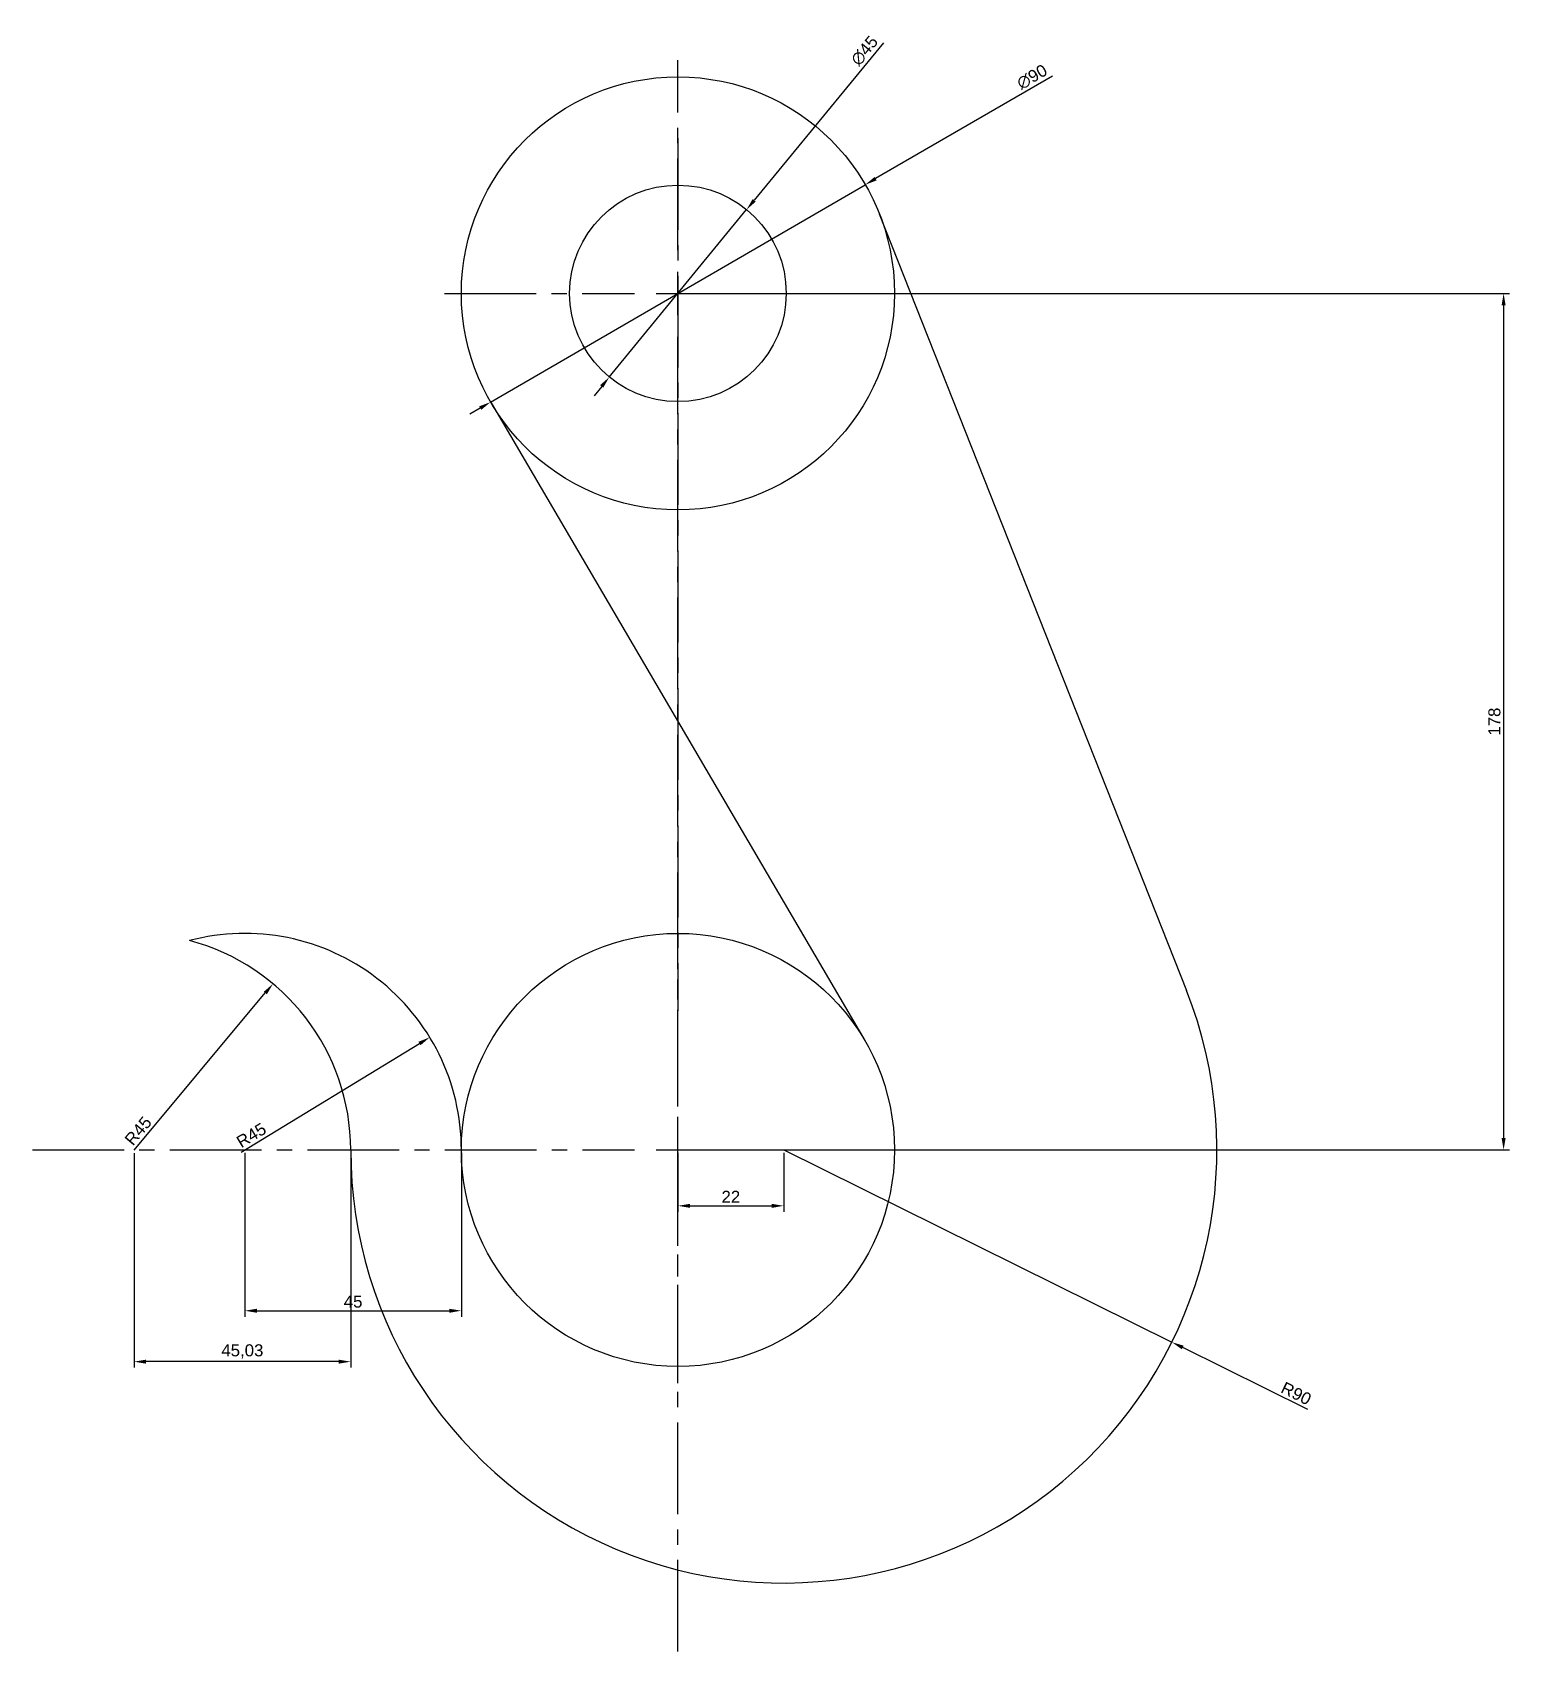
# Model space of a CAD drawing. Header units: millimetres. Extents: x 2991 to 3298, y 1123 to 1460.
import ezdxf

# ---------------------------------------------------------------- set-up
doc = ezdxf.new("R2010")
doc.units = ezdxf.units.MM
doc.linetypes.add('CENTER2', pattern=[28.575, 19.05, -3.175, 3.175, -3.175])
doc.styles.get("Standard").update_dxf_attribs({"font": 'arial.ttf'})
doc.dimstyles.new('ISO-25', dxfattribs={"dimtxt": 2.5, "dimasz": 2.5, "dimexe": 1.25, "dimexo": 0.625, "dimtad": 1, "dimtxsty": 'Standard', "dimcen": 2.5, "dimadec": 0, "dimazin": 0, "dimtfac": 1, "dimtmove": 0, "dimatfit": 3, "dimfxl": 1, "dimarcsym": 0})

# ---------------------------------------------------------------- blocks, each defined once
blk = doc.blocks.new('*U2')
at = {"color": 0, "linetype": 'CENTER2', "transparency": 16777216}
for p, q in [((0, 9), (0, 48.5)), ((-48.5, 0), (-9, 0)), ((9, 0), (48.5, 0)), ((0, -282.26), (0, -9))]:
    blk.add_line(p, q, dxfattribs=at)
at = {"color": 0, "linetype": 'Continuous', "transparency": 16777216}
for p, q in [((0, -4.5), (0, 4.5)), ((-4.5, 0), (4.5, 0))]:
    blk.add_line(p, q, dxfattribs=at)
blk = doc.blocks.new('*U3')
at = {"color": 0, "linetype": 'CENTER2', "transparency": 16777216}
for p, q in [((0, 9), (0, 48.5)), ((-134.15, 0), (-9, 0)), ((9, 0), (150.14, 0)), ((0, -48.5), (0, -9))]:
    blk.add_line(p, q, dxfattribs=at)
at = {"color": 0, "linetype": 'Continuous', "transparency": 16777216}
for p, q in [((0, -4.5), (0, 4.5)), ((-4.5, 0), (4.5, 0))]:
    blk.add_line(p, q, dxfattribs=at)
blk = doc.blocks.new('*U4')
at = {"color": 0, "linetype": 'CENTER2', "transparency": 16777216}
blk.add_line((0, 90.69), (0, -90.69), dxfattribs=at)
blk = doc.blocks.new('*D5')
at = {"color": 0, "lineweight": -2, "transparency": 16777216}
for p, q in [((3202.9, 1450.91), (3166.14, 1429.58)), ((3086.13, 1383.16), (3163.97, 1428.32)), ((3083.97, 1381.9), (3081.8, 1380.65))]:
    blk.add_line(p, q, dxfattribs=at)
at = {"color": 0, "transparency": 16777216}
for points in [[(3165.93, 1429.94), (3166.35, 1429.22), (3163.97, 1428.32)], [(3083.76, 1382.26), (3084.18, 1381.54), (3086.13, 1383.16)]]:
    blk.add_solid(points, dxfattribs=at)
at = {"layer": 'Defpoints', "color": 0, "transparency": 16777216}
for p in [(3163.97, 1428.32), (3086.13, 1383.16)]:
    blk.add_point(p, dxfattribs=at)
at = {"color": 0, "transparency": 16777216, "insert": (3198.65, 1450.72), "char_height": 2.5, "attachment_point": 5, "rotation": 30.1227}
blk.add_mtext('∅90', dxfattribs=at)
blk = doc.blocks.new('*D6')
at = {"color": 0, "lineweight": -2, "transparency": 16777216}
for p, q in [((3167.74, 1457.83), (3140.9, 1425.08)), ((3110.79, 1388.34), (3139.31, 1423.14)), ((3109.21, 1386.4), (3107.62, 1384.47))]:
    blk.add_line(p, q, dxfattribs=at)
at = {"color": 0, "transparency": 16777216}
for points in [[(3140.58, 1425.34), (3141.22, 1424.81), (3139.31, 1423.14)], [(3108.88, 1386.67), (3109.53, 1386.14), (3110.79, 1388.34)]]:
    blk.add_solid(points, dxfattribs=at)
at = {"layer": 'Defpoints', "color": 0, "transparency": 16777216}
for p in [(3139.31, 1423.14), (3110.79, 1388.34)]:
    blk.add_point(p, dxfattribs=at)
at = {"color": 0, "transparency": 16777216, "insert": (3163.82, 1456.16), "char_height": 2.5, "attachment_point": 5, "rotation": 50.6646}
blk.add_mtext('∅45', dxfattribs=at)
blk = doc.blocks.new('*D7')
at = {"color": 0, "lineweight": -2, "transparency": 16777216}
for p, q in [((3125.68, 1405.74), (3297.88, 1405.74)), ((3296.63, 1403.24), (3296.63, 1230.24)), ((3125.68, 1227.74), (3297.88, 1227.74))]:
    blk.add_line(p, q, dxfattribs=at)
at = {"color": 0, "transparency": 16777216}
for points in [[(3296.21, 1403.24), (3297.05, 1403.24), (3296.63, 1405.74)], [(3296.21, 1230.24), (3297.05, 1230.24), (3296.63, 1227.74)]]:
    blk.add_solid(points, dxfattribs=at)
at = {"layer": 'Defpoints', "color": 0, "transparency": 16777216}
for p in [(3125.05, 1405.74), (3125.05, 1227.74), (3296.63, 1227.74)]:
    blk.add_point(p, dxfattribs=at)
at = {"color": 0, "transparency": 16777216, "insert": (3294.73, 1316.74), "char_height": 2.5, "attachment_point": 5, "rotation": 90}
blk.add_mtext('178', dxfattribs=at)
blk = doc.blocks.new('*D8')
at = {"color": 0, "lineweight": -2, "transparency": 16777216}
for p, q in [((3147.05, 1227.74), (3227.7, 1187.79)), ((3255.92, 1173.81), (3229.94, 1186.68))]:
    blk.add_line(p, q, dxfattribs=at)
at = {"color": 0, "transparency": 16777216}
blk.add_solid([(3230.13, 1187.06), (3229.76, 1186.31), (3227.7, 1187.79)], dxfattribs=at)
at = {"layer": 'Defpoints', "color": 0, "transparency": 16777216}
for p in [(3147.05, 1227.74), (3227.7, 1187.79)]:
    blk.add_point(p, dxfattribs=at)
at = {"color": 0, "transparency": 16777216, "insert": (3253.53, 1177.12), "char_height": 2.5, "attachment_point": 5, "rotation": 333.6505}
blk.add_mtext('R90', dxfattribs=at)
blk = doc.blocks.new('*D9')
at = {"color": 0, "lineweight": -2, "transparency": 16777216}
blk.add_line((3034.3, 1227.28), (3071.35, 1249.85), dxfattribs=at)
at = {"color": 0, "transparency": 16777216}
blk.add_solid([(3071.13, 1250.2), (3071.57, 1249.49), (3073.49, 1251.15)], dxfattribs=at)
at = {"layer": 'Defpoints', "color": 0, "transparency": 16777216}
for p in [(3073.49, 1251.15), (3035.05, 1227.74)]:
    blk.add_point(p, dxfattribs=at)
at = {"color": 0, "transparency": 16777216, "insert": (3036.4, 1230.78), "char_height": 2.5, "attachment_point": 5, "rotation": 31.3433}
blk.add_mtext('R45', dxfattribs=at)
blk = doc.blocks.new('*D10')
at = {"color": 0, "lineweight": -2, "transparency": 16777216}
blk.add_line((3012.03, 1227.71), (3039.31, 1260.35), dxfattribs=at)
at = {"color": 0, "transparency": 16777216}
blk.add_solid([(3038.99, 1260.61), (3039.63, 1260.08), (3040.91, 1262.26)], dxfattribs=at)
at = {"layer": 'Defpoints', "color": 0, "transparency": 16777216}
for p in [(3040.91, 1262.26), (3012.05, 1227.74)]:
    blk.add_point(p, dxfattribs=at)
at = {"color": 0, "transparency": 16777216, "insert": (3012.89, 1231.7), "char_height": 2.5, "attachment_point": 5, "rotation": 50.1049}
blk.add_mtext('R45', dxfattribs=at)
blk = doc.blocks.new('*D11')
at = {"color": 0, "lineweight": -2, "transparency": 16777216}
for p, q in [((3125.05, 1227.11), (3125.05, 1214.87)), ((3147.05, 1227.11), (3147.05, 1214.87)), ((3127.55, 1216.12), (3144.55, 1216.12))]:
    blk.add_line(p, q, dxfattribs=at)
at = {"color": 0, "transparency": 16777216}
for points in [[(3127.55, 1216.53), (3127.55, 1215.7), (3125.05, 1216.12)], [(3144.55, 1216.53), (3144.55, 1215.7), (3147.05, 1216.12)]]:
    blk.add_solid(points, dxfattribs=at)
at = {"layer": 'Defpoints', "color": 0, "transparency": 16777216}
for p in [(3125.05, 1227.74), (3147.05, 1227.74), (3147.05, 1216.12)]:
    blk.add_point(p, dxfattribs=at)
at = {"color": 0, "transparency": 16777216, "insert": (3136.05, 1218), "char_height": 2.5, "attachment_point": 5}
blk.add_mtext('22', dxfattribs=at)
blk = doc.blocks.new('*D12')
at = {"color": 0, "lineweight": -2, "transparency": 16777216}
for p, q in [((3035.05, 1227.11), (3035.05, 1193.07)), ((3080.05, 1227.11), (3080.05, 1193.07)), ((3037.55, 1194.32), (3077.55, 1194.32))]:
    blk.add_line(p, q, dxfattribs=at)
at = {"color": 0, "transparency": 16777216}
for points in [[(3037.55, 1194.73), (3037.55, 1193.9), (3035.05, 1194.32)], [(3077.55, 1194.73), (3077.55, 1193.9), (3080.05, 1194.32)]]:
    blk.add_solid(points, dxfattribs=at)
at = {"layer": 'Defpoints', "color": 0, "transparency": 16777216}
for p in [(3035.05, 1227.74), (3080.05, 1227.74), (3080.05, 1194.32)]:
    blk.add_point(p, dxfattribs=at)
at = {"color": 0, "transparency": 16777216, "insert": (3057.55, 1196.21), "char_height": 2.5, "attachment_point": 5}
blk.add_mtext('45', dxfattribs=at)
blk = doc.blocks.new('*D13')
at = {"color": 0, "lineweight": -2, "transparency": 16777216}
for p, q in [((3012.03, 1227.08), (3012.03, 1182.49)), ((3057.05, 1227.09), (3057.05, 1182.49)), ((3054.55, 1183.74), (3014.53, 1183.74))]:
    blk.add_line(p, q, dxfattribs=at)
at = {"color": 0, "transparency": 16777216}
for points in [[(3014.53, 1184.15), (3014.53, 1183.32), (3012.03, 1183.74)], [(3054.55, 1184.15), (3054.55, 1183.32), (3057.05, 1183.74)]]:
    blk.add_solid(points, dxfattribs=at)
at = {"layer": 'Defpoints', "color": 0, "transparency": 16777216}
for p in [(3012.03, 1227.71), (3057.05, 1227.72), (3012.03, 1183.74)]:
    blk.add_point(p, dxfattribs=at)
at = {"color": 0, "transparency": 16777216, "insert": (3034.54, 1185.86), "char_height": 2.5, "attachment_point": 5}
blk.add_mtext('45,03', dxfattribs=at)

msp = doc.modelspace()

# ---------------------------------------------------------------- linework, layer by layer
for p, q in [((3166.899, 1422.288), (3230.746, 1260.836)), ((3086.228, 1382.986), (3163.876, 1250.492))]:
    msp.add_line(p, q)
for centre, radius in [((3125.052, 1405.739), 45), ((3125.052, 1405.739), 22.5), ((3125.052, 1227.739), 45)]:
    msp.add_circle(centre, radius)
for centre, radius, start, end in [((3035.052, 1227.739), 45, 0, 104.80651), ((3012.052, 1227.739), 45, 0, 75.19349), ((3147.052, 1227.739), 90, 180, 21.57654)]:
    msp.add_arc(centre, radius, start, end)

# ---------------------------------------------------------------- block references
at = {"color": 116, "linetype": 'CENTER2', "true_color": 0x136734}
for name, p in [('*U2', (3125.052, 1405.739)), ('*U3', (3125.052, 1227.739))]:
    msp.add_blockref(name, p, dxfattribs=at)
at = {"color": 114, "linetype": 'CENTER2', "true_color": 0x139b48}
msp.add_blockref('*U4', (3125.052, 1347.299), dxfattribs=at)

# ---------------------------------------------------------------- dimensions: what is measured, and where the dimension line sits
at = {"color": 242, "true_color": 0xcd2027}
for p1, p2, picture, middle in [((3110.79, 1388.337), (3139.314, 1423.142), '*D6', (3165.345, 1454.905)), ((3086.129, 1383.156), (3163.975, 1428.323), '*D5', (3199.64, 1449.016))]:
    dim = msp.add_diameter_dim_2p(p1=p1, p2=p2, dimstyle='ISO-25', dxfattribs=at)
    dim.commit()
    dim.dimension.update_dxf_attribs({"geometry": picture, "text_midpoint": middle, "dimtype": 163})
dim = msp.add_linear_dim(base=(3296.631, 1227.739), p1=(3125.052, 1405.739), p2=(3125.052, 1227.739), angle=90, dimstyle='ISO-25', dxfattribs=at)
dim.commit()
dim.dimension.update_dxf_attribs({"geometry": '*D7', "text_midpoint": (3294.73, 1316.739)})
for center, mpoint, picture, middle in [((3012.052, 1227.739), (3040.914, 1262.264), '*D10', (3014.348, 1230.486)), ((3035.052, 1227.739), (3073.485, 1251.147), '*D9', (3037.39, 1229.163)), ((3147.052, 1227.739), (3227.701, 1187.793), '*D8', (3252.69, 1175.416))]:
    dim = msp.add_radius_dim(center=center, mpoint=mpoint, dimstyle='ISO-25', dxfattribs=at)
    dim.commit()
    dim.dimension.update_dxf_attribs({"geometry": picture, "text_midpoint": middle, "dimtype": 164})
for base, p1, p2, picture, middle in [((3012.026, 1183.736), (3057.052, 1227.718), (3012.026, 1227.708), '*D13', (3034.539, 1185.863)), ((3080.052, 1194.317), (3035.052, 1227.739), (3080.052, 1227.739), '*D12', (3057.552, 1196.214)), ((3147.052, 1216.115), (3125.052, 1227.739), (3147.052, 1227.739), '*D11', (3136.052, 1217.995))]:
    dim = msp.add_linear_dim(base=base, p1=p1, p2=p2, dimstyle='ISO-25', dxfattribs=at)
    dim.commit()
    dim.dimension.update_dxf_attribs({"geometry": picture, "text_midpoint": middle})

doc.saveas('drawing.dxf')
